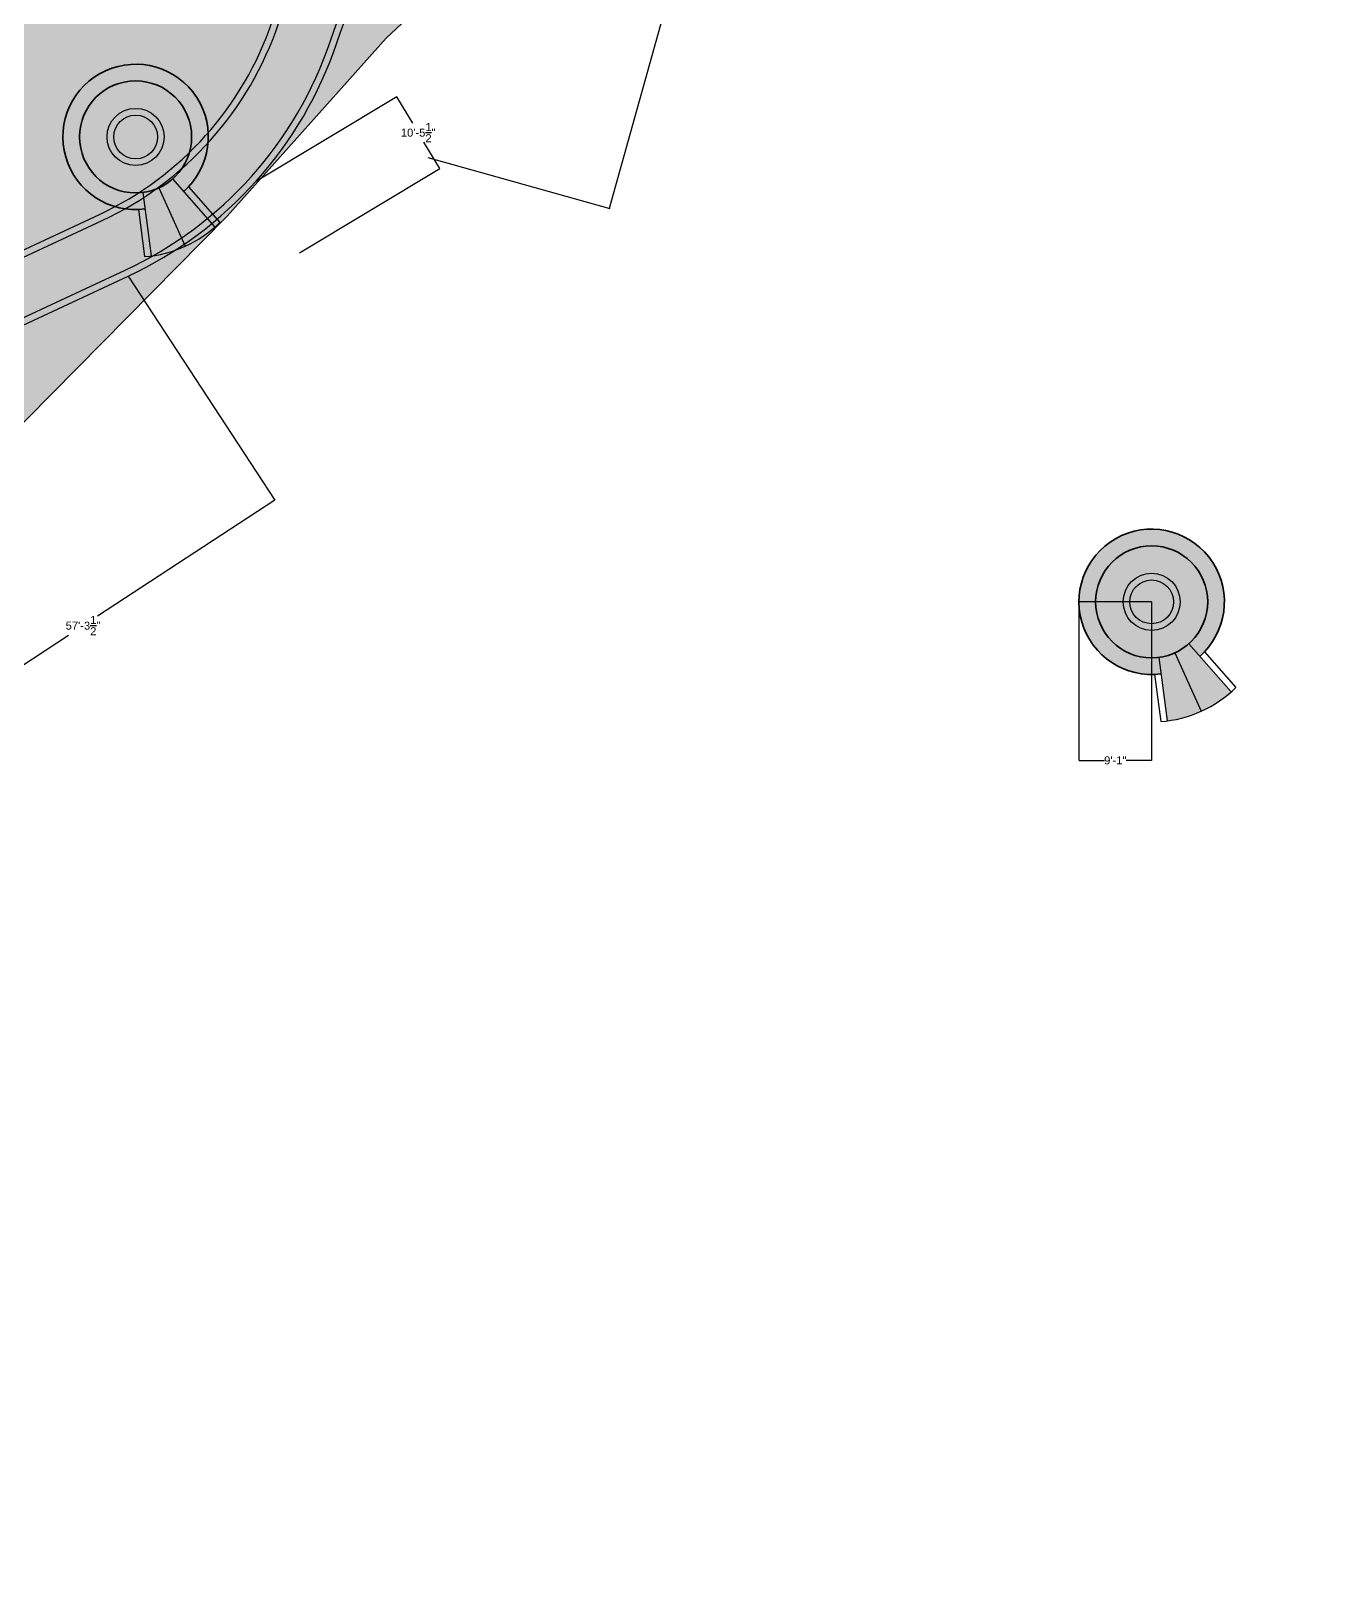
# Model space of a CAD drawing. Header units: inches. Extents: x -1373420 to 1275728, y -1279082 to 1370051.
# Drawn here: x -45812 to -43886, y 38738 to 41049 of the extents above; entities that cross this region are included whole.
import ezdxf

# ---------------------------------------------------------------- set-up
doc = ezdxf.new("R2010")
doc.units = ezdxf.units.IN
doc.header["$LTSCALE"] = 100
doc.header["$MEASUREMENT"] = 0
doc.layers.add('6', color=7, linetype='Continuous', true_color=0x57a70c)
doc.layers.add('a Walkway', color=7, linetype='Continuous', lineweight=30, true_color=0x4b2e26)
doc.layers.add('rest circle', color=76, linetype='Continuous')
doc.styles.get("Standard").update_dxf_attribs({"font": 'arial.ttf'})
doc.dimstyles.get("Standard").update_dxf_attribs({"dimtxt": 12, "dimasz": 0.18, "dimexe": 0.18, "dimexo": 0.0625, "dimgap": 0.09, "dimtad": 0, "dimtih": 1, "dimtoh": 1, "dimdec": 1, "dimzin": 0, "dimdsep": 46, "dimlunit": 4, "dimtxsty": 'Standard', "dimcen": 0.09, "dimadec": 0, "dimazin": 0, "dimtfac": 1, "dimtdec": 1, "dimtofl": 0, "dimtmove": 0, "dimatfit": 3, "dimfxl": 1, "dimtolj": 1, "dimtzin": 0, "dimarcsym": 0})

# ---------------------------------------------------------------- blocks, each defined once
blk = doc.blocks.new('A$Ccb93005a')
at = {"true_color": 0xa7280c}
h = blk.add_hatch(color=24, dxfattribs=at)
h.dxf.hatch_style = 1
h.paths.add_polyline_path([(77.24483805887724, 107.2568120462165), (84.52813208207036, 131.172364060998, -0.3300519506687941), (25, 211.5286188306636, -1), (193, 211.5286188306636, -0.3300519506687941), (133.4718679179296, 131.172364060998), (140.7551619411228, 107.2568120462165, 6.716130346929866)])
h.paths.add_polyline_path([(66.18050265454804, 211.5286188306636, 1), (151.819497345452, 211.5286188306636, 1)], flags=17)
h.paths.add_polyline_path([(141.819497345452, 211.5286188306636, -1), (76.18050265454804, 211.5286188306636, -1)], flags=16)
at = {"true_color": 0x9d9e9f}
h = blk.add_hatch(color=253, dxfattribs=at)
h.dxf.hatch_style = 1
h.paths.add_polyline_path([(25, 211.5286188306636, 1), (193, 211.5286188306636, 1)])
h.paths.add_polyline_path([(151.819497345452, 211.5286188306636, -1), (66.18050265454804, 211.5286188306636, -1)], flags=16)
h.paths.add_polyline_path([(141.819497345452, 211.5286188306636, -1), (76.18050265454804, 211.5286188306636, -1)], flags=0)
h.paths.add_polyline_path([(109, 127.5286188306636, -0.0740395211185239), (84.52813208207036, 131.172364060998), (56.56028303300876, 39.33664432423711, 0.07403952111852269), (109, 31.52861883066362)])
h.paths.add_polyline_path([(133.4718679179296, 131.172364060998, -0.07403952111852391), (109, 127.5286188306636), (109, 31.52861883066365, 0.07403952111852276), (161.4397169669913, 39.33664432423703)])
at = {"true_color": 0x468424}
h = blk.add_hatch(color=97, dxfattribs=at)
h.dxf.hatch_style = 1
h.paths.add_polyline_path([(141.819497345452, 211.5286188306636, 1), (76.18050265454804, 211.5286188306636, 1)])
for p, q in [((84.52813208207044, 131.1723640609983), (56.56028303300874, 39.33664432423708)), ((109, 127.5286188306636), (109, 31.52861883066362)), ((133.4718679179296, 131.1723640609983), (161.4397169669913, 39.33664432423708)), ((67.81253806704743, 110.6098743897939), (47.07505025529799, 42.51589564357297)), ((150.1874619329526, 110.6098743897939), (170.924949744702, 42.51589564357297))]:
    blk.add_line(p, q)
at = {"lineweight": 35}
blk.add_circle((109, 211.5286188306636), 84, dxfattribs=at)
for radius in [42.81949734545196, 32.81949734545196]:
    blk.add_circle((109, 211.5286188306636), radius)
blk.add_arc((109, 211.5286188306636), 109, 286.9377034360373, 253.0622965639497, dxfattribs=at)
blk.add_arc((109, 211.5286188306636), 180, 249.8775580272424, 290.1224419727576)
blk = doc.blocks.new('*D249')
at = {"layer": 'Defpoints', "color": 0, "transparency": 16777216}
for p in [(-45666.40481041233, 40680.79962185828), (-45446.52644784431, 40345.17943599881), (-46241.29198538189, 40304.16777425366)]:
    blk.add_point(p, dxfattribs=at)
at = {"layer": 'rest circle', "color": 0, "lineweight": -2, "transparency": 16777216}
for p, q in [((-45666.37055994011, 40680.7473422719), (-45446.42780648432, 40345.02887079001)), ((-45446.67701305311, 40345.08079463883), (-45712.22580468969, 40171.10903743524)), ((-46241.25773490968, 40304.11549466727), (-46021.31498145388, 39968.39702318538)), ((-46021.26305760507, 39968.64622975417), (-45755.71426596849, 40142.61798695775))]:
    blk.add_line(p, q, dxfattribs=at)
at = {"layer": 'rest circle', "color": 0, "transparency": 16777216}
for points in [[(-45446.69345327977, 40345.1058888403), (-45446.66057282644, 40345.05570043736), (-45446.52644784431, 40345.17943599881)], [(-46021.27949783173, 39968.67132395563), (-46021.24661737841, 39968.6211355527), (-46021.41362281387, 39968.54758839418)]]:
    blk.add_solid(points, dxfattribs=at)
at = {"layer": 'rest circle', "color": 0, "transparency": 16777216, "insert": (-45733.97003532908, 40156.8635121965), "char_height": 12, "attachment_point": 5}
blk.add_mtext('\\A1;57\'-3{\\H1.000000x;\\S1/2;}"', dxfattribs=at)
blk = doc.blocks.new('*D250')
at = {"layer": 'Defpoints', "color": 0, "transparency": 16777216}
for p in [(-45263.95968789641, 40949.81201005337), (-45474.17725393116, 40823.52304251178), (-45409.4276329276, 40715.74238681389)]:
    blk.add_point(p, dxfattribs=at)
at = {"layer": 'rest circle', "color": 0, "lineweight": -2, "transparency": 16777216}
for p, q in [((-45474.1236784447, 40823.55522818018), (-45263.80539049538, 40949.90470477835)), ((-45263.86699317143, 40949.65771265235), (-45240.14046975918, 40910.16311467373)), ((-45199.30276161782, 40842.1856517565), (-45223.02928503008, 40881.68024973512)), ((-45409.37405744114, 40715.77457248229), (-45199.05576949182, 40842.12404908046))]:
    blk.add_line(p, q, dxfattribs=at)
at = {"layer": 'rest circle', "color": 0, "transparency": 16777216}
for points in [[(-45263.84127693793, 40949.67316177317), (-45263.89270940493, 40949.64226353152), (-45263.95968789641, 40949.81201005337)], [(-45199.27704538433, 40842.20110087733), (-45199.32847785133, 40842.17020263567), (-45199.21006689285, 40842.03135435548)]]:
    blk.add_solid(points, dxfattribs=at)
at = {"layer": 'rest circle', "color": 0, "transparency": 16777216, "insert": (-45231.58487739463, 40895.92168220443), "char_height": 12, "attachment_point": 5}
blk.add_mtext('\\A1;10\'-5{\\H1.000000x;\\S1/2;}"', dxfattribs=at)
blk = doc.blocks.new('*D251')
at = {"layer": 'Defpoints', "color": 0, "transparency": 16777216}
for p in [(-45047.83781895476, 41465.23884971048), (-44775.4175455681, 41389.20456367543), (-45217.1905254114, 40858.47165299582)]:
    blk.add_point(p, dxfattribs=at)
at = {"layer": 'rest circle', "color": 0, "lineweight": -2, "transparency": 16777216}
for p, q in [((-45047.77761975944, 41465.22204772002), (-44775.2441718856, 41389.15617394289)), ((-44775.46593530064, 41389.03118999293), (-44858.35872794827, 41092.03784117076)), ((-44944.72186229221, 40782.61074064328), (-44861.82906964458, 41079.60408946544)), ((-45217.13032621609, 40858.45485100536), (-44944.59687834224, 40782.38897722824))]:
    blk.add_line(p, q, dxfattribs=at)
at = {"layer": 'rest circle', "color": 0, "transparency": 16777216}
for points in [[(-44775.49483091439, 41389.03925494835), (-44775.43703968689, 41389.02312503751), (-44775.4175455681, 41389.20456367543)], [(-44944.75075790596, 40782.6188055987), (-44944.69296667846, 40782.60267568786), (-44944.77025202475, 40782.43736696077)]]:
    blk.add_solid(points, dxfattribs=at)
at = {"layer": 'rest circle', "color": 0, "transparency": 16777216, "insert": (-44860.09389879642, 41085.8209653181), "char_height": 12, "attachment_point": 5}
blk.add_mtext('\\A1;52\'-6"', dxfattribs=at)
blk = doc.blocks.new('*D324')
at = {"layer": 'Defpoints', "color": 0, "transparency": 16777216}
for p in [(-44241.25816901717, 40192.50502049566), (-44132.25816901717, 40192.50502211988), (-44132.25816901717, 39954.83496874657)]:
    blk.add_point(p, dxfattribs=at)
at = {"layer": 'rest circle', "color": 0, "lineweight": -2, "transparency": 16777216}
for p, q in [((-44241.25816901717, 40192.44252049566), (-44241.25816901717, 39954.65496874657)), ((-44132.25816901717, 40192.44252211988), (-44132.25816901717, 39954.65496874657)), ((-44241.07816901717, 39954.83496874657), (-44202.7976915274, 39954.83496874657)), ((-44132.43816901717, 39954.83496874657), (-44170.71864650694, 39954.83496874657))]:
    blk.add_line(p, q, dxfattribs=at)
at = {"layer": 'rest circle', "color": 0, "transparency": 16777216}
for points in [[(-44241.07816901717, 39954.86496874657), (-44241.07816901717, 39954.80496874657), (-44241.25816901717, 39954.83496874657)], [(-44132.43816901717, 39954.86496874657), (-44132.43816901717, 39954.80496874657), (-44132.25816901717, 39954.83496874657)]]:
    blk.add_solid(points, dxfattribs=at)
at = {"layer": 'rest circle', "color": 0, "transparency": 16777216, "insert": (-44186.75816901717, 39954.83496874657), "char_height": 12, "attachment_point": 5}
blk.add_mtext('\\A1;9\'-1"', dxfattribs=at)

msp = doc.modelspace()

# ---------------------------------------------------------------- hatches: boundary and pattern name
at = {"layer": '6', "lineweight": 15}
h = msp.add_hatch(color=256, dxfattribs=at)
h.dxf.hatch_style = 1
edge = h.paths.add_edge_path()
edge.add_line((-40209.27030943727, 52298.9264921518), (-40940.74607979701, 52648.43038984988))
edge.add_arc((-41194.30203996458, 52195.6348534105), 518.9551259559147, 60.75209267398381, 131.5598670408154)
edge.add_line((-41538.57803970273, 52583.94974980286), (-41691.1445245418, 52457.1319254277))
edge.add_arc((-41829.42968028047, 52598.34185280432), 197.6436892171826, 229.3318846104581, 314.40045115440944, ccw=False)
edge.add_line((-41958.22940965771, 52448.42968652109), (-42038.30796998143, 52517.85268882391))
edge.add_line((-42038.30796998143, 52517.85268882391), (-42043.77297019932, 52522.57610457324))
edge.add_arc((-42436.11818045763, 52068.63201551892), 599.9999999999899, 49.16304771215739, 91.51300139794115)
edge.add_line((-42451.96045270236, 52668.42283106223), (-43961.00209369886, 52628.564520655))
edge.add_arc((-43959.43350710552, 51907.66024785618), 720.9059793090192, 90.1246673839504, 111.6183318435343)
edge.add_line((-44225.03114191096, 52577.85673202276), (-45166.76195973679, 52150.09088109787))
edge.add_arc((-45762.29940657131, 53461.17255262632), 1440.000000000003, 275.73431199850125, 294.429148268595, ccw=False)
edge.add_line((-45618.42090190999, 52028.378437655), (-46510.66439577393, 51938.7810151436))
edge.add_line((-46510.66439577393, 51938.7810151436), (-46795.59895591278, 51901.76426309711))
edge.add_line((-46795.59895591278, 51901.76426309711), (-47106.88040401376, 51861.44811499908))
edge.add_arc((-47479.72205181369, 54136.48411153177), 2305.384930950506, 263.6591010060583, 279.3071179364374, ccw=False)
edge.add_line((-47734.33751108331, 51845.20266924787), (-48153.13857367274, 51900.24121656369))
edge.add_arc((-48250.62090353573, 51308.21318060212), 600.0000000000277, 80.64967504179135, 105.5672985721287)
edge.add_line((-48411.64293601617, 51886.20271775301), (-49092.82609209881, 51696.43198794957))
edge.add_line((-49092.82609209881, 51696.43198794957), (-49375.82041737725, 51684.25194048879))
edge.add_line((-49375.82041737725, 51684.25194048879), (-49375.82041737731, 51338.3639216061))
edge.add_arc((-48638.71234520619, 54669.66623589385), 3411.876817711733, 257.523344325175, 288.8266222337314)
edge.add_arc((-47305.33181997471, 50457.17828510989), 1010.231215014303, 89.72129429641188, 103.29683128203311, ccw=False)
edge.add_line((-47300.41773915399, 51467.39754823991), (-46130.79309787034, 51470.77163218078))
edge.add_arc((-46045.07660909932, 53992.00264210229), 2522.687678218822, 268.052815420862, 303.8555045233036)
edge.add_arc((-43639.44832684285, 50725.33041630193), 1540.584382165395, 92.18590706516778, 130.4857468716518, ccw=False)
edge.add_line((-43698.20932887489, 52264.79375890289), (-42551.16868367055, 52306.28833150635))
edge.add_arc((-42549.62300539696, 51912.07257927432), 394.2187824409104, 7.6702835812337185, 90.22464954085888, ccw=False)
edge.add_arc((-41950.56770006619, 52045.95525852275), 223.6504690608861, 201.3066337624884, 301.5772568780305)
edge.add_arc((-41483.89472482854, 50720.34016425178), 1187.685486817172, 70.50899020605789, 107.11673133176981, ccw=False)
edge.add_arc((-40917.8513451231, 52291.43139086798), 482.3295453759339, 249.3926560021122, 302.7154850036208)
edge.add_arc((-40473.27820106187, 51529.90127131694), 400.435480963162, 42.29535597011812, 117.3370458938453, ccw=False)
edge.add_arc((-40577.03417675852, 51514.47754975191), 491.0485134157753, -22.504661588392082, 35.46338691310808, ccw=False)
edge.add_line((-40123.37979611385, 51326.52450920788), (-40198.361035321, 51192.1927762758))
edge.add_arc((-39131.30212409528, 50540.91702102292), 1250.109926928994, 148.6023388531599, 171.5824897271322)
edge.add_arc((-39179.72300647377, 50411.25708402431), 1228.668935936748, 165.2578976771142, 199.3689013742805)
edge.add_line((-40338.85272979454, 50003.77010429336), (-40236.88907440501, 49704.68271281864))
edge.add_arc((-41390.74443124645, 49375.11054243964), 1199.999999999999, -5.864376274582185, 15.940768752657618, ccw=False)
edge.add_line((-40197.02458775483, 49252.50167141335), (-40253.05586667667, 48947.89654729393))
edge.add_arc((-39734.89786586141, 48867.33125805281), 524.3839048248716, 171.1621873036545, 242.5629960682053)
edge.add_arc((-40089.76967569521, 48068.01965139333), 352.5937978439585, -18.319167180828515, 71.26505539985709, ccw=False)
edge.add_arc((-42361.40955026461, 48753.29541428274), 2725.23569998279, 321.9062872134928, 343.0149989649887, ccw=False)
edge.add_arc((-37845.5124996033, 45578.31189673676), 2802.364293384344, 147.7918519429991, 154.1741170528381)
edge.add_line((-40367.98244011722, 46799.12762076689), (-40488.57186744301, 46510.14713605325))
edge.add_arc((-40023.95834504823, 46282.81993942758), 517.245956502095, 153.9283125961261, 201.8235623202418)
edge.add_arc((-41131.64110277667, 45852.32235206765), 671.1995682078011, -55.39759647330777, 20.787577352260485, ccw=False)
edge.add_arc((-40484.06656163575, 44727.54193725451), 631.2787930392115, 114.9624458795808, 194.9108542525512)
edge.add_arc((-41390.26183098982, 44428.45650178413), 326.1765414835929, -92.91813690771238, 24.767487733133407, ccw=False)
edge.add_arc((-41451.75753228454, 43222.07134938597), 881.7749712868749, 87.081863092288, 118.0259060877066)
edge.add_line((-41866.07778744496, 44000.445183833), (-44303.2912328644, 42703.14194482581))
edge.add_arc((-44257.59511531003, 42218.21441822653), 487.075806433908, 95.38324976320851, 162.4839894295259)
edge.add_arc((-46394.13225526481, 42892.51842912297), 1753.34309402136, 316.7027775211894, 342.4839894295259, ccw=False)
edge.add_line((-45118.03862586714, 41690.10541590203), (-46714.31938067253, 40322.90328734712))
edge.add_arc((-46480.13704730809, 40049.48303436646), 360.0000000000297, 130.5797993046219, 146.8792844290806)
edge.add_arc((-43891.4853758384, 38297.30743276819), 3485.85129902855, 146.0075728159143, 204.0847870435907)
edge.add_arc((-36461.53580532804, 43771.01728496111), 12656.21451243225, 213.0171440683153, 224.1550758593956)
edge.add_arc((-42495.07184440699, 37452.52205906012), 3939.798024199815, 219.3463636529504, 232.5519768962283)
edge.add_arc((-45074.44868968789, 34101.42816125893), 289.2002683057943, -44.75771122348692, 50.535357408482184, ccw=False)
edge.add_arc((-45632.86204017638, 35145.94202601185), 1463.286579165689, 301.4635725020813, 314.6691857453593)
edge.add_line((-44604.15353870348, 34105.28529501751), (-44296.67319645497, 34328.49793900993))
edge.add_line((-44296.67319645497, 34328.49793900993), (-43944.69356468183, 34581.85724604386))
edge.add_line((-43944.69356468183, 34581.85724604386), (-44345.99794915822, 34891.06450903736))
edge.add_line((-44345.99794915822, 34891.06450903736), (-44639.90352923016, 34667.59119049355))
edge.add_line((-44639.90352923016, 34667.59119049355), (-46415.36670065153, 36576.80459727132))
edge.add_arc((-45350.42245550091, 37546.07945752539), 1439.999999999991, 183.6274596127403, 222.3073618332039, ccw=False)
edge.add_line((-46787.53744543163, 37454.97234629688), (-46865.73365423657, 38688.43197764756))
edge.add_arc((-45181.98918161386, 38718.21536093609), 1684.007867857992, 131.8534681469233, 181.013386676686, ccw=False)
edge.add_line((-46305.60613833621, 39972.55480206582), (-45517.93174462425, 40770.5511628401))
edge.add_line((-45517.93174462425, 40770.5511628401), (-45279.55067443263, 41037.49409592297))
edge.add_line((-45279.55067443263, 41037.49409592297), (-44970.95937306242, 41326.88998971214))
edge.add_line((-44970.95937306242, 41326.88998971214), (-44729.1303473892, 41572.01983745812))
edge.add_line((-44729.1303473892, 41572.01983745812), (-44531.36680567169, 41891.04018245386))
edge.add_line((-44531.36680567169, 41891.04018245386), (-44421.50545495481, 42151.46749591554))
edge.add_arc((-44089.81142768725, 42011.54225775235), 359.9999999999939, 113.63389107484451, 157.1275342617206, ccw=False)
edge.add_line((-44234.13218803931, 42341.34753080207), (-44072.99972443705, 42411.85810648037))
edge.add_line((-44072.99972443705, 42411.85810648037), (-43233.46271753567, 42838.36904425661))
edge.add_line((-43233.46271753567, 42838.36904425661), (-42919.6532397799, 42942.78332276428))
edge.add_line((-42919.6532397799, 42942.78332276428), (-42729.93333182138, 43131.39989393817))
edge.add_line((-42729.93333182138, 43131.39989393817), (-41631.58120548376, 43717.81935619551))
edge.add_arc((-41546.80423668886, 43559.03375999124), 179.9999999999935, 90.99709828002369, 118.0981345177915, ccw=False)
edge.add_line((-41549.9365552098, 43739.0065039851), (-41289.59390079259, 43743.53761297486))
edge.add_arc((-41295.85853783447, 44103.48310096261), 360.0000000000031, 270.9970982800226, 336.1240629377328)
edge.add_line((-40966.66588885323, 43957.77037037013), (-40481.66057743036, 44884.85017480882))
edge.add_line((-40481.66057743036, 44884.85017480882), (-40314.23698989183, 45118.34531774826))
edge.add_line((-40314.23698989183, 45118.34531774826), (-40175.25745079014, 45598.27099688702))
edge.add_arc((-40002.36104975169, 45548.20269845426), 180.0000000000022, 97.30507643540432, 163.8497478047678, ccw=False)
edge.add_line((-40025.24849803414, 45726.7416709816), (-39993.12421365277, 45730.85977968908))
edge.add_arc((-40008.38251250773, 45849.88576137398), 120.0000000000055, 277.3050764354028, 350.4652464501145)
edge.add_line((-39890.04027552475, 45830.00826289292), (-39776.68038360029, 46504.90521772223))
edge.add_arc((-39658.33814661732, 46485.02771924117), 119.9999999999999, 126.7742007223112, 170.4652464501139, ccw=False)
edge.add_line((-39730.17770452989, 46581.14784158257), (-39664.49948783388, 46630.23531605717))
edge.add_arc((-39736.33904574646, 46726.35543839855), 119.9999999999912, 306.7742007223181, 346.7364904885054)
edge.add_line((-39619.54002303228, 46698.82385121199), (-39308.83889962125, 48054.76339519708))
edge.add_arc((-39664.21545583731, 48124.09666411995), 362.0767858997928, 348.9603796927273, 401.2498327065454)
edge.add_line((-39391.99101777482, 48362.82968280208), (-39594.54716739964, 48522.53941487426))
edge.add_arc((-39334.5969133824, 48771.58934046426), 360.0000000000111, 185.2389089024497, 223.7731883176924, ccw=False)
edge.add_line((-39693.09305710447, 48738.71815343956), (-39749.28236137849, 49351.5237964345))
edge.add_arc((-39948.97628478606, 49327.60831656527), 201.1208920606872, 6.829255600718953, 78.61069170420434)
edge.add_line((-39909.26005468355, 49524.76874436387), (-39970.9745647528, 49867.94238306013))
edge.add_arc((-38553.70973734633, 50122.81570256697), 1439.999999999982, 169.6957475377733, 190.1947967363699, ccw=False)
edge.add_line((-39970.485078397, 50380.39604535478), (-39953.07864116982, 50476.1370897688))
edge.add_arc((-39114.20094979949, 50257.85636502522), 866.8115457660866, 130.3710511444642, 165.4147469385158, ccw=False)
edge.add_line((-39675.66516883348, 50918.25032821533), (-39167.52370318249, 51352.39184403708))
edge.add_arc((-39461.34277255857, 51716.99397074094), 468.2567205347952, 308.8640276157592, 434.1116550243397)
edge.add_line((-39333.15113778887, 52167.36188822737), (-40047.66235648366, 52248.20614943135))
edge.add_arc((-39950.5972105472, 52840.30272723293), 600.0000000000089, 244.4612245277732, 260.69004727458514, ccw=False)
at = {"layer": 'a Walkway', "true_color": 0x939598}
h = msp.add_hatch(color=252, dxfattribs=at)
h.dxf.hatch_style = 1
h.paths.add_polyline_path([(-44577.46137527924, 42282.72020369739, -0.2464192369136733), (-44812.6173557936, 41764.87146921111), (-45104.65043224063, 41537.60238243682, 0.145000530431299), (-45440.84398305198, 41059.78955501583, -0.1015099846451159), (-45542.7453117641, 40884.86162290796), (-45481.63030369562, 40830.19027951136, 0.1015099846451159), (-45363.14056045632, 41033.5945532613, -0.1449103044493764), (-45054.01381864183, 41473.10389416527), (-44762.25596780895, 41700.15879193485, 0.2464192369136697), (-44495.59432296979, 42287.38772404171, -0.3363807986610183), (-44276.03726393013, 42613.86693210073), (-43097.06556368759, 42927.75126335651, 0.1611425054359197), (-42859.49302183947, 43083.31237596231), (-42588.3857441177, 43424.4430497148, -0.09002368242921543), (-42564.74784011874, 43445.16309031425), (-41780.6113478585, 43915.35710928682, -0.0668719427121158), (-41716.72770498155, 43947.17237638956), (-41743.18411977851, 44024.78718242611, 0.06513170325567937), (-41824.60148002239, 43984.59130591778), (-42606.91750641825, 43515.48889812468, 0.09002368242921509), (-42652.58163914349, 43475.46154696663), (-42923.68891686527, 43134.33087321416, -0.1611425054359197), (-43118.16201528077, 43006.99102439967), (-44299.73685298127, 42692.41364507498, 0.3384405002148116)])
h = msp.add_hatch(color=252, dxfattribs=at)
h.dxf.hatch_style = 1
h.paths.add_polyline_path([(-46254.21686152153, 40417.72788570944), (-45670.63104729899, 40689.86267442229, 0.1015099846451141), (-45481.63030369562, 40830.19027951136), (-45542.7453117641, 40884.86162290796, -0.1015099846451142), (-45705.28618976957, 40764.1797054471), (-46286.50925148107, 40493.14670354898, 0.2978788262071281), (-46988.15281170016, 39505.74669600038, -0.05694192158231948), (-47076.01060821739, 38934.27236014098), (-46996.90112785087, 38912.69250573605, 0.05694192158231957), (-46906.21447448866, 39502.56724714625, -0.2985452086989537)])

# ---------------------------------------------------------------- linework, layer by layer
at = {"layer": 'a Walkway'}
for points in [[(-45118.03862586714, 41690.10541590203), (-46714.31938067253, 40322.90328734712, 0.07124007275776216), (-46781.64468507544, 40246.18876475572, 0.2589770599284267), (-47073.86739639853, 36874.77309077338, 0.04863669154595886), (-45541.82570800066, 34954.66310264048, 0.05768421106921155), (-44890.63244180617, 34324.69567390425, -0.4415377226204973), (-44869.09029229698, 33897.79927379651, 0.05768421106921155), (-44604.15353870348, 34105.28529501751), (-44296.67319645497, 34328.49793900993), (-43944.69356468183, 34581.85724604386), (-44345.99794915822, 34891.06450903736), (-44639.90352923016, 34667.59119049355), (-46415.36670065153, 36576.80459727132, -0.1703938421384256), (-46787.53744543163, 37454.97234629688), (-46865.73365423657, 38688.43197764756, -0.2178520649230846), (-46305.60613833621, 39972.55480206582), (-45517.93174462425, 40770.5511628401), (-45279.55067443263, 41037.49409592297), (-44970.95937306242, 41326.88998971214)], [(-44552.16600882591, 34529.70223685293), (-44744.88307511903, 34393.39780055323), (-46213.40437240686, 35925.26819272642, -0.1536016020557793), (-47067.39976289583, 37651.26136244528, -0.1056281036725289), (-46996.90112785087, 38912.69250573605, 0.05694192158231901), (-46906.21447448866, 39502.56724714623, -0.2985452086989545), (-46254.21686152153, 40417.72788570944), (-45670.63104729899, 40689.86267442229, 0.2051337240008183), (-45363.14056045632, 41033.5945532613, -0.1449103044493709), (-45054.01381864183, 41473.10389416525)], [(-44558.94816463671, 34537.15380512996), (-44743.62511487206, 34406.53596165836), (-46206.18561766398, 35932.18842248866, -0.1536016020557791), (-47057.51910170596, 37652.80166580844, -0.1056281036725286), (-46987.25363024519, 38910.06081617447, 0.05694192158231875), (-46896.22199434091, 39502.1795094811, -0.2986319756189303), (-46250.2851449507, 40408.52749391961), (-45666.40481041232, 40680.79962185828, 0.2051337240008186), (-45353.66453331048, 41030.40004085221, -0.1448984977936501), (-45047.83781895478, 41465.23884971045)], [(-44296.67319645497, 34328.49793900993), (-44602.65110484036, 34112.08666249536), (-46279.81691604134, 35861.60207891381, -0.153601602055779), (-47158.30184584283, 37637.09057150412, -0.1056281036725294), (-47085.65810582307, 38936.90404970256, 0.05694192158231885), (-46998.1452918479, 39506.13443366552, -0.2978026376768657), (-46290.45342900837, 40502.34128460853), (-45709.51242665623, 40773.2427580111, 0.2051337240008174), (-45450.32001019779, 41062.98406742491, -0.1450107964276365)], [(-44302.44762806862, 34336.66224789307), (-44601.3931445934, 34125.2248236005), (-46272.59816129846, 35868.52230867605, -0.1536016020557791), (-47148.42118465292, 37638.63087486729, -0.1056281036725291), (-47076.01060821739, 38934.27236014098, 0.05694192158231891), (-46988.15281170016, 39505.74669600038, -0.2978788262071277), (-46286.50925148107, 40493.14670354898), (-45705.28618976957, 40764.1797054471, 0.2051337240008171), (-45440.84398305198, 41059.78955501583, -0.1450005304312997)]]:
    msp.add_lwpolyline(points, format="xyb", dxfattribs=at)
at = {"layer": 'rest circle'}
msp.add_line((-44132.25816901717, 40192.50502211988), (-44241.25816901717, 40192.50502211988), dxfattribs=at)

# ---------------------------------------------------------------- block references
at = {"layer": 'rest circle', "color": 18, "true_color": 0x000000}
for p, rotation in [((-45666.886084864, 40651.86244243014), 24.42914826859453), ((-44144.01836943785, 39954.83496874657), 24.42914826859197)]:
    msp.add_blockref('A$Ccb93005a', p, dxfattribs=dict(at, rotation=rotation))

# ---------------------------------------------------------------- dimensions: what is measured, and where the dimension line sits
at = {"layer": 'rest circle'}
for p1, p2, distance, picture, middle in [((-45217.1905254114, 40858.47165299582), (-45047.83781895475, 41465.23884971048), -282.8321375037068, '*D251', (-44860.09389879642, 41085.8209653181)), ((-45409.4276329276, 40715.74238681389), (-45474.17725393116, 40823.52304251178), -245.23525112082862, '*D250', (-45231.58487739463, 40895.92168220443)), ((-46241.29198538188, 40304.16777425366), (-45666.40481041232, 40680.79962185828), -401.2323559758488, '*D249', (-45733.97003532908, 40156.8635121965)), ((-44241.25816901717, 40192.50502049566), (-44132.25816901717, 40192.50502211988), -237.67005337331648, '*D324', (-44186.75816901717, 39954.83496874657))]:
    dim = msp.add_aligned_dim(p1=p1, p2=p2, distance=distance, dimstyle='Standard', override={"dimfxl": 0.18}, dxfattribs=at)
    dim.commit()
    dim.dimension.update_dxf_attribs({"geometry": picture, "text_midpoint": middle})

doc.saveas('drawing.dxf')
